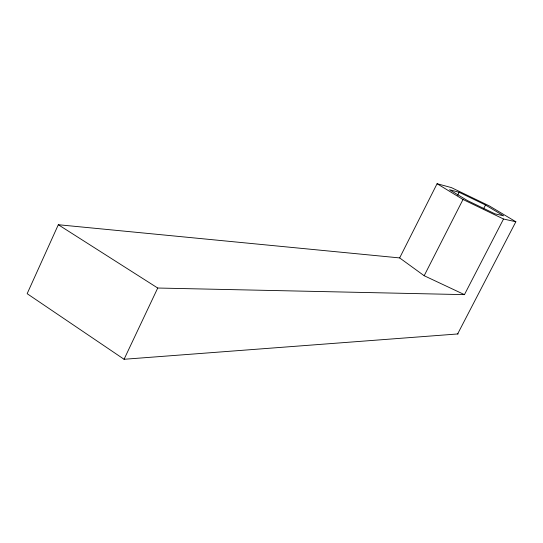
<?xml version="1.0" encoding="UTF-8"?>
<svg xmlns="http://www.w3.org/2000/svg" width="543" height="543" viewBox="0 0 543 543"><rect width="100%" height="100%" fill="white"/><g stroke="black" fill="none" stroke-linecap="round" stroke-linejoin="round"><path stroke-width="0.81" d="M457.62 333.972L515.85 221.754L503.524 219.019L464.441 294.639L424.171 275.722L399.648 257.918L58.318 224.727L27.15 293.682L124.069 359.276L458.19 333.925M124.069 359.276L157.728 288.028L464.441 294.639M399.648 257.918L437.081 183.724L451.328 187.573L489.419 205.967L515.85 221.754M457.606 195.297L459.14 192.276L485.51 205.01L503.585 215.829L494.911 213.827L467.394 200.557L449.563 189.751L459.14 192.276M424.171 275.722L463.009 199.485L437.081 183.724M483.589 208.763L485.51 205.01M463.009 199.485L503.524 219.019M58.318 224.727L157.728 288.028"/></g></svg>
